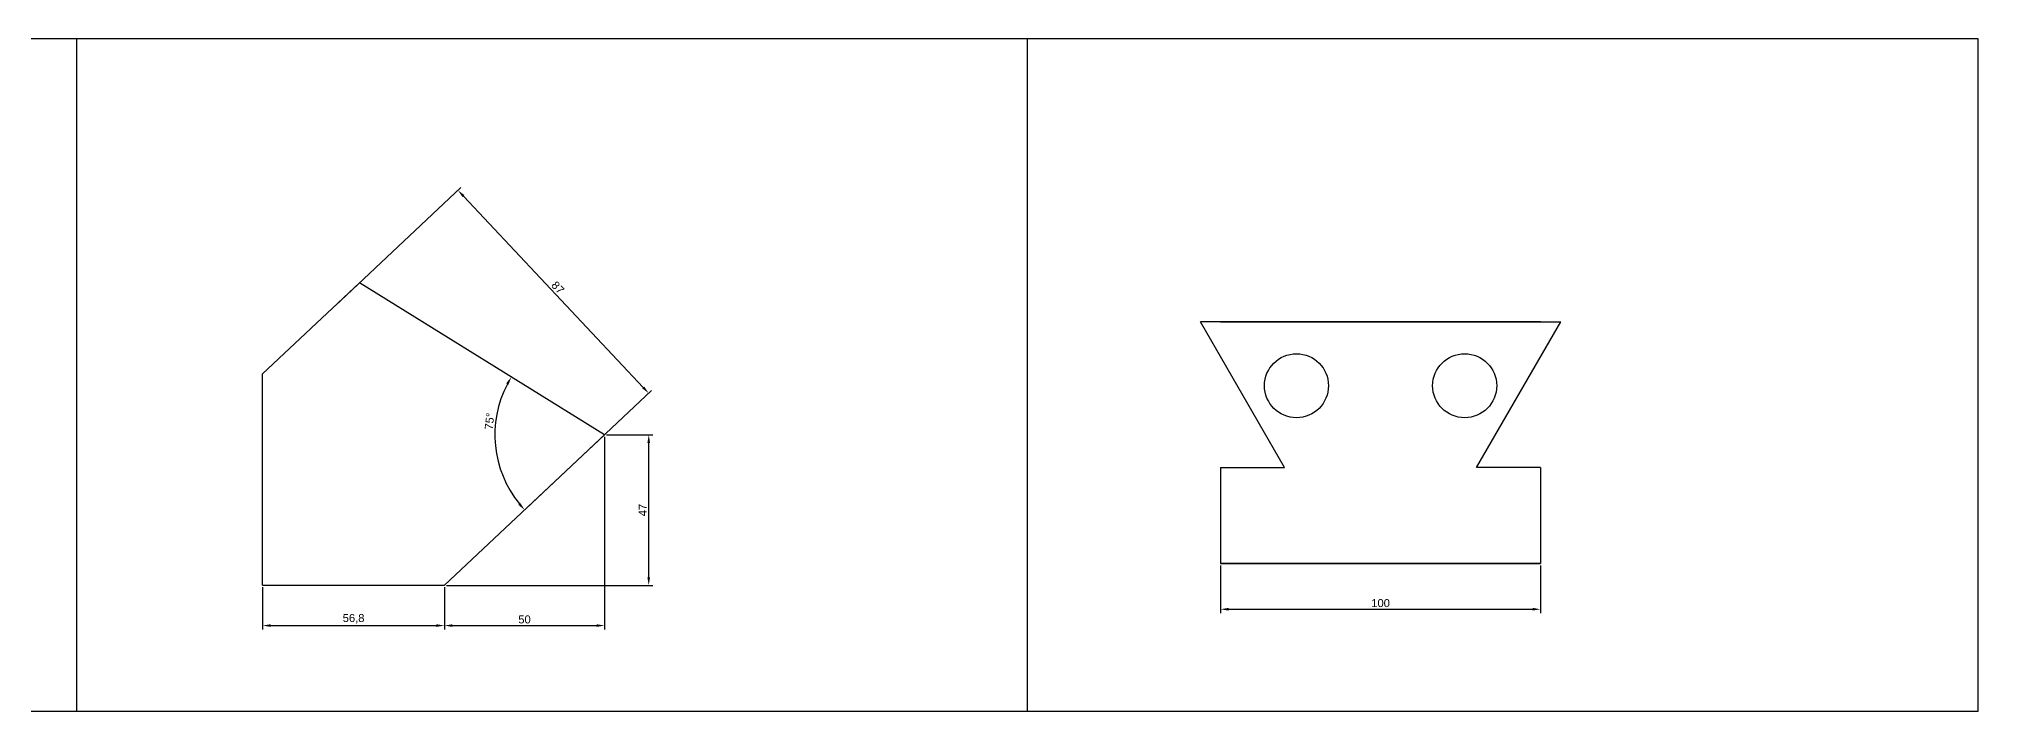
# Model space of a CAD drawing. Header units: millimetres. Extents: x 0 to 1188, y 0 to 210.
# Drawn here: x 582 to 1188, y 0 to 210 of the extents above; entities that cross this region are included whole.
import ezdxf

# ---------------------------------------------------------------- set-up
doc = ezdxf.new("R2010")
doc.units = ezdxf.units.MM
doc.styles.get("Standard").update_dxf_attribs({"font": 'arial.ttf'})
doc.dimstyles.new('ISO-25', dxfattribs={"dimtxt": 2.5, "dimasz": 2.5, "dimexe": 1.25, "dimexo": 0.625, "dimtad": 1, "dimtxsty": 'Standard', "dimcen": 2.5, "dimadec": 0, "dimazin": 0, "dimtfac": 1, "dimtmove": 0, "dimatfit": 3, "dimfxl": 1, "dimarcsym": 0})

# ---------------------------------------------------------------- blocks, each defined once
blk = doc.blocks.new('*D7')
at = {"color": 0, "lineweight": -2, "transparency": 16777216}
for p, q in [((652.06, 38.69), (652.06, 25.5)), ((708.86, 38.69), (708.86, 25.5)), ((654.56, 26.75), (706.36, 26.75))]:
    blk.add_line(p, q, dxfattribs=at)
at = {"color": 0, "transparency": 16777216}
for points in [[(654.56, 27.16), (654.56, 26.33), (652.06, 26.75)], [(706.36, 27.16), (706.36, 26.33), (708.86, 26.75)]]:
    blk.add_solid(points, dxfattribs=at)
at = {"layer": 'Defpoints', "color": 0, "transparency": 16777216}
for p in [(652.06, 39.31), (708.86, 39.31), (708.86, 26.75)]:
    blk.add_point(p, dxfattribs=at)
at = {"color": 0, "transparency": 16777216, "insert": (680.46, 28.87), "char_height": 2.5, "attachment_point": 5}
blk.add_mtext('56,8', dxfattribs=at)
blk = doc.blocks.new('*D13')
at = {"color": 0, "lineweight": -2, "transparency": 16777216}
for p, q in [((758.86, 85.69), (758.86, 25.5)), ((708.86, 38.69), (708.86, 25.5)), ((711.36, 26.75), (756.36, 26.75))]:
    blk.add_line(p, q, dxfattribs=at)
at = {"color": 0, "transparency": 16777216}
for points in [[(711.36, 27.16), (711.36, 26.33), (708.86, 26.75)], [(756.36, 27.16), (756.36, 26.33), (758.86, 26.75)]]:
    blk.add_solid(points, dxfattribs=at)
at = {"layer": 'Defpoints', "color": 0, "transparency": 16777216}
for p in [(758.86, 86.31), (708.86, 39.31), (758.86, 26.75)]:
    blk.add_point(p, dxfattribs=at)
at = {"color": 0, "transparency": 16777216, "insert": (733.86, 28.65), "char_height": 2.5, "attachment_point": 5}
blk.add_mtext('50', dxfattribs=at)
blk = doc.blocks.new('*D14')
at = {"color": 0, "lineweight": -2, "transparency": 16777216}
blk.add_arc((758.86, 86.31), 34.26, 152.41097, 219.04609, dxfattribs=at)
at = {"color": 0, "transparency": 16777216}
for points in [[(728.13, 102.39), (728.86, 101.97), (729.73, 104.35)], [(732.57, 65.01), (731.94, 64.46), (733.9, 62.85)]]:
    blk.add_solid(points, dxfattribs=at)
at = {"layer": 'Defpoints', "color": 0, "transparency": 16777216}
for p in [(682.28, 133.74), (758.86, 86.31), (758.86, 86.31), (726.32, 75.6), (708.86, 39.31)]:
    blk.add_point(p, dxfattribs=at)
at = {"color": 0, "transparency": 16777216, "insert": (722.96, 90.58), "char_height": 2.5, "attachment_point": 5, "rotation": 83.22853}
blk.add_mtext('75°', dxfattribs=at)
blk = doc.blocks.new('*D15')
at = {"color": 0, "lineweight": -2, "transparency": 16777216}
for p, q in [((674.73, 126.63), (713.99, 163.54)), ((770.96, 101.12), (714.79, 160.87)), ((734.31, 63.24), (773.58, 100.15))]:
    blk.add_line(p, q, dxfattribs=at)
at = {"color": 0, "transparency": 16777216}
for points in [[(715.1, 161.15), (714.49, 160.58), (713.08, 162.69)], [(771.26, 101.4), (770.65, 100.83), (772.67, 99.3)]]:
    blk.add_solid(points, dxfattribs=at)
at = {"layer": 'Defpoints', "color": 0, "transparency": 16777216}
for p in [(713.08, 162.69), (674.27, 126.2), (733.86, 62.81)]:
    blk.add_point(p, dxfattribs=at)
at = {"color": 0, "transparency": 16777216, "insert": (744.26, 132.29), "char_height": 2.5, "attachment_point": 5, "rotation": 313.22853}
blk.add_mtext('87', dxfattribs=at)
blk = doc.blocks.new('*D16')
at = {"color": 0, "lineweight": -2, "transparency": 16777216}
for p, q in [((759.48, 86.31), (773.92, 86.31)), ((772.67, 41.81), (772.67, 83.81)), ((709.48, 39.31), (773.92, 39.31))]:
    blk.add_line(p, q, dxfattribs=at)
at = {"color": 0, "transparency": 16777216}
for points in [[(772.25, 83.81), (773.08, 83.81), (772.67, 86.31)], [(772.25, 41.81), (773.08, 41.81), (772.67, 39.31)]]:
    blk.add_solid(points, dxfattribs=at)
at = {"layer": 'Defpoints', "color": 0, "transparency": 16777216}
for p in [(758.86, 86.31), (772.67, 86.31), (708.86, 39.31)]:
    blk.add_point(p, dxfattribs=at)
at = {"color": 0, "transparency": 16777216, "insert": (770.79, 62.81), "char_height": 2.5, "attachment_point": 5, "rotation": 90}
blk.add_mtext('47', dxfattribs=at)
blk = doc.blocks.new('*D27')
at = {"color": 0, "lineweight": -2, "transparency": 16777216}
for p, q in [((951.3, 45.53), (951.3, 30.59)), ((1051.3, 45.53), (1051.3, 30.59)), ((953.8, 31.84), (1048.8, 31.84))]:
    blk.add_line(p, q, dxfattribs=at)
at = {"color": 0, "transparency": 16777216}
for points in [[(953.8, 32.26), (953.8, 31.43), (951.3, 31.84)], [(1048.8, 32.26), (1048.8, 31.43), (1051.3, 31.84)]]:
    blk.add_solid(points, dxfattribs=at)
at = {"layer": 'Defpoints', "color": 0, "transparency": 16777216}
for p in [(951.3, 46.15), (1051.3, 46.15), (1051.3, 31.84)]:
    blk.add_point(p, dxfattribs=at)
at = {"color": 0, "transparency": 16777216, "insert": (1001.3, 33.75), "char_height": 2.5, "attachment_point": 5}
blk.add_mtext('100', dxfattribs=at)

msp = doc.modelspace()

# ---------------------------------------------------------------- linework, layer by layer
for p, q in [((652.057, 105.325), (682.284, 133.738)), ((758.857, 86.314), (682.284, 133.738)), ((971.298, 76.151), (945.028, 121.651)), ((1051.298, 121.651), (945.028, 121.651)), ((1051.298, 121.651), (945.028, 121.651)), ((951.298, 121.651), (1057.567, 121.651)), ((951.298, 121.651), (1057.567, 121.651)), ((1031.298, 76.151), (1057.567, 121.651)), ((1031.298, 76.151), (1057.567, 121.651)), ((652.057, 39.314), (652.057, 105.325)), ((708.857, 39.314), (758.857, 86.314)), ((758.857, 86.314), (758.857, 86.314)), ((951.298, 76.151), (951.298, 46.151)), ((951.298, 76.151), (971.298, 76.151)), ((951.298, 76.151), (951.298, 46.151)), ((951.298, 76.151), (971.298, 76.151)), ((1051.298, 76.151), (1031.298, 76.151)), ((1051.298, 76.151), (1031.298, 76.151)), ((1051.298, 76.151), (1031.298, 76.151)), ((1051.298, 76.151), (1031.298, 76.151)), ((1051.298, 76.151), (1051.298, 46.151)), ((1051.298, 76.151), (1051.298, 46.151)), ((951.298, 46.151), (1051.298, 46.151)), ((1051.298, 46.151), (951.298, 46.151)), ((1051.298, 46.151), (951.298, 46.151)), ((951.298, 46.151), (1051.298, 46.151)), ((652.057, 39.314), (708.857, 39.314)), ((708.857, 39.314), (708.857, 39.314))]:
    msp.add_line(p, q)
for points in [[(297, 0), (594, 0), (594, 210), (297, 210)], [(594, 0), (891, 0), (891, 210), (594, 210)], [(891, 0), (1188, 0), (1188, 210), (891, 210)]]:
    msp.add_lwpolyline(points)
for centre in [(975.028, 101.651), (1027.567, 101.651)]:
    msp.add_circle(centre, 10)

# ---------------------------------------------------------------- dimensions: what is measured, and where the dimension line sits
for p1, p2, distance, picture, middle in [((733.857, 62.814), (674.27, 126.205), -53.266, '*D15', (744.26, 132.294)), ((652.057, 39.314), (708.857, 39.314), -12.569, '*D7', (680.457, 28.873))]:
    dim = msp.add_aligned_dim(p1=p1, p2=p2, distance=distance, dimstyle='ISO-25')
    dim.commit()
    dim.dimension.update_dxf_attribs({"geometry": picture, "text_midpoint": middle})
dim = msp.add_angular_dim_2l(base=(726.321, 75.599), line1=((758.857, 86.314), (682.284, 133.738)), line2=((708.857, 39.314), (758.857, 86.314)), dimstyle='ISO-25')
dim.commit()
dim.dimension.update_dxf_attribs({"geometry": '*D14', "text_midpoint": (724.841, 90.353), "dimtype": 162})
for base, p1, p2, picture, middle in [((758.857, 26.745), (708.857, 39.314), (758.857, 86.314), '*D13', (733.857, 28.647)), ((1051.298, 31.844), (951.298, 46.151), (1051.298, 46.151), '*D27', (1001.298, 33.746))]:
    dim = msp.add_linear_dim(base=base, p1=p1, p2=p2, dimstyle='ISO-25')
    dim.commit()
    dim.dimension.update_dxf_attribs({"geometry": picture, "text_midpoint": middle})
dim = msp.add_linear_dim(base=(772.668, 86.314), p1=(708.857, 39.314), p2=(758.857, 86.314), angle=90, dimstyle='ISO-25')
dim.commit()
dim.dimension.update_dxf_attribs({"geometry": '*D16', "text_midpoint": (770.793, 62.814)})

doc.saveas('drawing.dxf')
